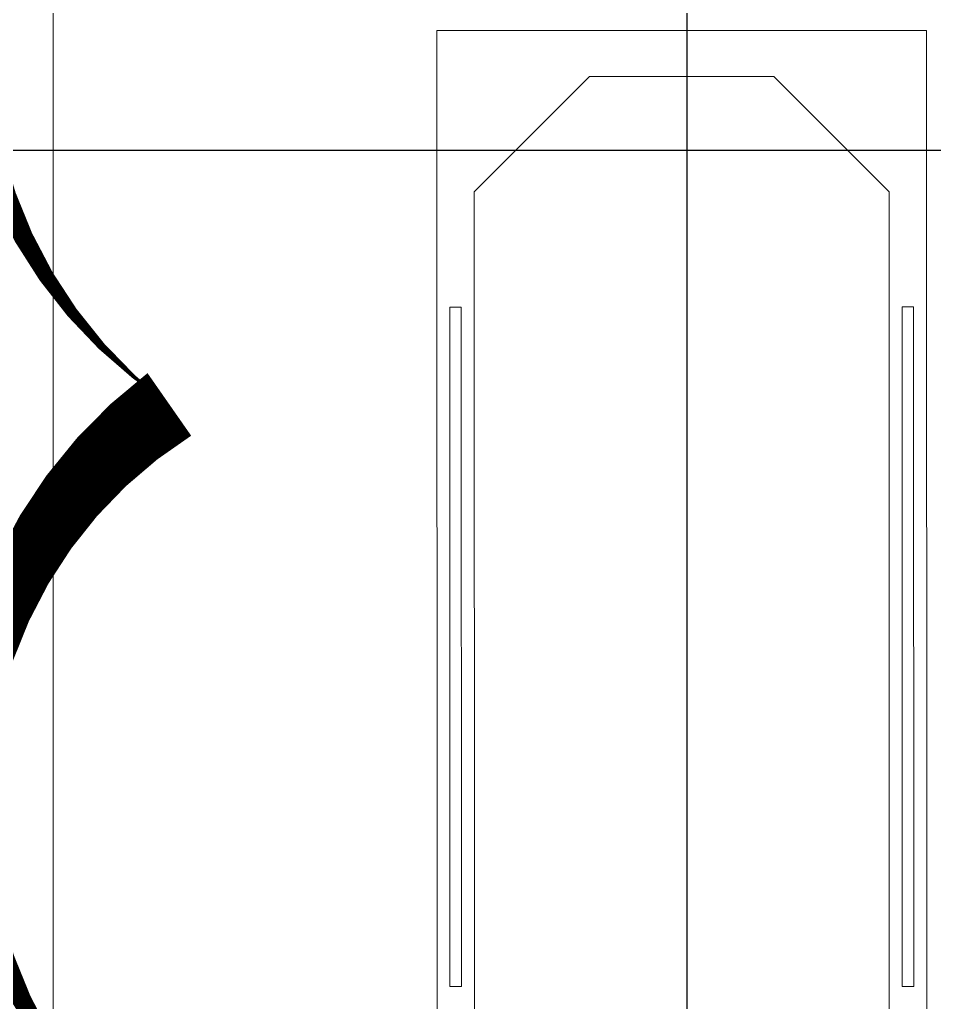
# Model space of a CAD drawing. Header units: metres. Extents: x 75097 to 220695, y -1557923 to -1361206.
# Drawn here: x 143205 to 144793, y -1410753 to -1409046 of the extents above; entities that cross this region are included whole.
import ezdxf

# ---------------------------------------------------------------- set-up
doc = ezdxf.new("R2010")
doc.units = ezdxf.units.M
doc.layers.get('0').update_dxf_attribs({"lineweight": 0})
doc.layers.add('A-100 - Copy$0$axes', color=8, linetype='Continuous')
for name, color, linetype, lineweight in [('A-100 - Copy$0$Medical Equipment and Furniture', 8, 'Continuous', 0), ('A-100 - Copy$0$Medical Equipment and Furniture1', 8, 'Continuous', 5), ('A-100 - Copy$0$Walls', 8, 'Continuous', 0), ('E-LG', 245, 'Continuous', 30)]:
    doc.layers.add(name, color=color, linetype=linetype, lineweight=lineweight)
doc.layers.add('REV 01', color=7, linetype='Continuous', lineweight=0, true_color=0xe41b4d)

# ---------------------------------------------------------------- blocks, each defined once
blk = doc.blocks.new('A-100 - Copy$0$HF16786E-P')
at = {"layer": 'A-100 - Copy$0$Medical Equipment and Furniture1'}
for p, q in [((0, 0.425), (-2.14, 0.425)), ((-2.14, 0.425), (-2.14, -0.425)), ((-0.48, 0.4025), (-1.66, 0.4025)), ((-1.66, 0.3825), (-1.66, 0.4025)), ((-0.48, 0.3825), (-0.48, 0.4025)), ((-0.48, 0.3825), (-1.66, 0.3825)), ((-1.86, 0.36), (-2.06, 0.16)), ((-0.28, 0.36), (-1.86, 0.36)), ((-2.06, 0.16), (-2.06, -0.16)), ((-2.06, -0.16), (-1.86, -0.36)), ((-1.86, -0.36), (-0.28, -0.36)), ((-0.48, -0.3825), (-1.66, -0.3825)), ((-1.66, -0.3825), (-1.66, -0.4025)), ((-0.48, -0.3825), (-0.48, -0.4025)), ((-0.48, -0.4025), (-1.66, -0.4025)), ((-2.14, -0.425), (0, -0.425))]:
    blk.add_line(p, q, dxfattribs=at)
for points in [[(-0.48, 0.3825), (-0.48, 0.3825), (-0.48, 0.3825), (-0.48, 0.3825), (-0.48, 0.3825), (-0.48, 0.3825), (-0.48, 0.3825), (-0.48, 0.3825), (-0.48, 0.3825), (-0.48, 0.3825), (-0.48, 0.3825), (-0.48, 0.3825), (-0.48, 0.3825), (-0.48, 0.3825), (-0.48, 0.3825), (-0.48, 0.3825), (-0.48, 0.3825), (-0.48, 0.3825), (-0.48, 0.3825), (-0.48, 0.3825), (-0.48, 0.3825), (-0.48, 0.3825), (-0.48, 0.3825), (-0.48, 0.3825), (-0.48, 0.3825), (-0.48, 0.3825), (-0.48, 0.3825), (-0.48, 0.3825), (-0.48, 0.3825), (-0.48, 0.3825), (-0.48, 0.3825), (-0.48, 0.3825), (-0.48, 0.3825), (-0.48, 0.3825), (-0.48, 0.3825), (-0.48, 0.3825), (-0.48, 0.3825), (-0.48, 0.3825), (-0.48, 0.3825), (-0.48, 0.3825), (-0.48, 0.3825), (-0.48, 0.3825), (-0.48, 0.3825), (-0.48, 0.3825), (-0.48, 0.3825), (-0.48, 0.3825), (-0.48, 0.3825), (-0.48, 0.3825), (-0.48, 0.3825), (-0.48, 0.3825), (-0.48, 0.3825), (-0.48, 0.3825), (-0.48, 0.3825), (-0.48, 0.3825), (-0.48, 0.3825), (-0.48, 0.3825), (-0.48, 0.3825), (-0.48, 0.3825), (-0.48, 0.3825), (-0.48, 0.3825), (-0.48, 0.3825), (-0.48, 0.3825), (-0.48, 0.3825), (-0.48, 0.3825), (-0.48, 0.3825), (-0.48, 0.3825), (-0.48, 0.3825), (-0.48, 0.3825), (-0.48, 0.3825), (-0.48, 0.3825), (-0.48, 0.3825), (-0.48, 0.3825), (-0.48, 0.3825), (-0.48, 0.3825), (-0.48, 0.3825), (-0.48, 0.3825), (-0.48, 0.3825), (-0.48, 0.3825), (-0.48, 0.3825), (-0.48, 0.3825), (-0.48, 0.3825), (-0.48, 0.3825), (-0.48, 0.3825), (-0.48, 0.3825), (-0.48, 0.3825), (-0.48, 0.3825), (-0.48, 0.3825), (-0.48, 0.3825), (-0.48, 0.3825), (-0.48, 0.3825), (-0.48, 0.3825), (-0.48, 0.3825), (-0.48, 0.3825), (-0.48, 0.3825), (-0.48, 0.3825), (-0.48, 0.3825), (-0.48, 0.3825), (-0.48, 0.3825), (-0.48, 0.3825), (-0.48, 0.3825), (-0.48, 0.3825), (-0.48, 0.3825), (-0.48, 0.3825), (-0.48, 0.3825), (-0.48, 0.3825), (-0.48, 0.3825), (-0.48, 0.3825), (-0.48, 0.3825), (-0.48, 0.3825), (-0.48, 0.3825), (-0.48, 0.3825), (-0.48, 0.3825), (-0.48, 0.3825), (-0.48, 0.3825), (-0.48, 0.3825), (-0.48, 0.3825), (-0.48, 0.3825), (-0.48, 0.3825), (-0.48, 0.3825), (-0.48, 0.3825), (-0.48, 0.3825), (-0.48, 0.3825), (-0.48, 0.3825), (-0.48, 0.3825), (-0.48, 0.3825), (-0.48, 0.3825), (-0.48, 0.3825), (-0.48, 0.3825), (-0.48, 0.3825), (-0.48, 0.3825), (-0.48, 0.3825), (-0.48, 0.3825), (-0.48, 0.3825), (-0.48, 0.3825), (-0.48, 0.3825), (-0.48, 0.3825), (-0.48, 0.3825), (-0.48, 0.3825), (-0.48, 0.3825), (-0.48, 0.3825), (-0.48, 0.3825), (-0.48, 0.3825), (-0.48, 0.3825), (-0.48, 0.3825), (-0.48, 0.3825), (-0.48, 0.3825), (-0.48, 0.3825), (-0.48, 0.3825), (-0.48, 0.3825), (-0.48, 0.3825), (-0.48, 0.3825), (-0.48, 0.3825), (-0.48, 0.3825), (-0.48, 0.3825), (-0.48, 0.3825), (-0.48, 0.3825), (-0.48, 0.3825), (-0.48, 0.3825), (-0.48, 0.3825), (-0.48, 0.3825), (-0.48, 0.3825), (-0.48, 0.3825), (-0.48, 0.3825), (-0.48, 0.3825), (-0.48, 0.3825), (-0.48, 0.3825), (-0.48, 0.3825), (-0.48, 0.3825), (-0.48, 0.3825), (-0.48, 0.3825), (-0.48, 0.3825), (-0.48, 0.3825), (-0.48, 0.3825), (-0.48, 0.3825), (-0.48, 0.3825), (-0.48, 0.3825), (-0.48, 0.3825), (-0.48, 0.3825), (-0.48, 0.3825), (-0.48, 0.3825), (-0.48, 0.3825), (-0.48, 0.3825), (-0.48, 0.3825), (-0.48, 0.3825), (-0.48, 0.3825), (-0.48, 0.3825), (-0.48, 0.3825), (-0.48, 0.3825), (-0.48, 0.3825), (-0.48, 0.3825), (-0.48, 0.3825), (-0.48, 0.3825), (-0.48, 0.3825), (-0.48, 0.3825), (-0.48, 0.3825), (-0.48, 0.3825), (-0.48, 0.3825), (-0.48, 0.3825), (-0.48, 0.3825), (-0.48, 0.3825), (-0.48, 0.3825), (-0.48, 0.3825), (-0.48, 0.3825), (-0.48, 0.3825), (-0.48, 0.3825), (-0.48, 0.3825), (-0.48, 0.3825), (-0.48, 0.3825), (-0.48, 0.3825), (-0.48, 0.3825), (-0.48, 0.3825), (-0.48, 0.3825), (-0.48, 0.3825), (-0.48, 0.3825), (-0.48, 0.3825), (-0.48, 0.3825), (-0.48, 0.3825), (-0.48, 0.3825), (-0.48, 0.3825)], [(-0.48, 0.3825), (-0.48, 0.3825), (-0.48, 0.3825), (-0.48, 0.3825), (-0.48, 0.3825), (-0.48, 0.3825), (-0.48, 0.3825), (-0.48, 0.3825), (-0.48, 0.3825), (-0.48, 0.3825), (-0.48, 0.3825), (-0.48, 0.3825), (-0.48, 0.3825), (-0.48, 0.3825), (-0.48, 0.3825), (-0.48, 0.3825), (-0.48, 0.3825), (-0.48, 0.3825), (-0.48, 0.3825), (-0.48, 0.3825), (-0.48, 0.3825), (-0.48, 0.3825), (-0.48, 0.3825), (-0.48, 0.3825), (-0.48, 0.3825), (-0.48, 0.3825), (-0.48, 0.3825), (-0.48, 0.3825), (-0.48, 0.3825), (-0.48, 0.3825), (-0.48, 0.3825), (-0.48, 0.3825), (-0.48, 0.3825), (-0.48, 0.3825), (-0.48, 0.3825), (-0.48, 0.3825), (-0.48, 0.3825), (-0.48, 0.3825), (-0.48, 0.3825), (-0.48, 0.3825), (-0.48, 0.3825), (-0.48, 0.3825), (-0.48, 0.3825), (-0.48, 0.3825), (-0.48, 0.3825), (-0.48, 0.3825), (-0.48, 0.3825), (-0.48, 0.3825), (-0.48, 0.3825), (-0.48, 0.3825), (-0.48, 0.3825), (-0.48, 0.3825), (-0.48, 0.3825), (-0.48, 0.3825), (-0.48, 0.3825), (-0.48, 0.3825), (-0.48, 0.3825), (-0.48, 0.3825), (-0.48, 0.3825), (-0.48, 0.3825), (-0.48, 0.3825), (-0.48, 0.3825), (-0.48, 0.3825), (-0.48, 0.3825), (-0.48, 0.3825), (-0.48, 0.3825), (-0.48, 0.3825), (-0.48, 0.3825), (-0.48, 0.3825), (-0.48, 0.3825), (-0.48, 0.3825), (-0.48, 0.3825), (-0.48, 0.3825), (-0.48, 0.3825), (-0.48, 0.3825), (-0.48, 0.3825), (-0.48, 0.3825), (-0.48, 0.3825), (-0.48, 0.3825), (-0.48, 0.3825), (-0.48, 0.3825), (-0.48, 0.3825), (-0.48, 0.3825), (-0.48, 0.3825), (-0.48, 0.3825), (-0.48, 0.3825), (-0.48, 0.3825), (-0.48, 0.3825), (-0.48, 0.3825), (-0.48, 0.3825), (-0.48, 0.3825), (-0.48, 0.3825), (-0.48, 0.3825), (-0.48, 0.3825), (-0.48, 0.3825), (-0.48, 0.3825), (-0.48, 0.3825), (-0.48, 0.3825), (-0.48, 0.3825), (-0.48, 0.3825), (-0.48, 0.3825), (-0.48, 0.3825), (-0.48, 0.3825), (-0.48, 0.3825), (-0.48, 0.3825), (-0.48, 0.3825), (-0.48, 0.3825), (-0.48, 0.3825), (-0.48, 0.3825), (-0.48, 0.3825), (-0.48, 0.3825), (-0.48, 0.3825), (-0.48, 0.3825), (-0.48, 0.3825), (-0.48, 0.3825), (-0.48, 0.3825), (-0.48, 0.3825), (-0.48, 0.3825), (-0.48, 0.3825), (-0.48, 0.3825), (-0.48, 0.3825), (-0.48, 0.3825), (-0.48, 0.3825), (-0.48, 0.3825), (-0.48, 0.3825), (-0.48, 0.3825), (-0.48, 0.3825), (-0.48, 0.3825), (-0.48, 0.3825), (-0.48, 0.3825), (-0.48, 0.3825), (-0.48, 0.3825), (-0.48, 0.3825), (-0.48, 0.3825), (-0.48, 0.3825), (-0.48, 0.3825), (-0.48, 0.3825), (-0.48, 0.3825), (-0.48, 0.3825), (-0.48, 0.3825), (-0.48, 0.3825), (-0.48, 0.3825), (-0.48, 0.3825), (-0.48, 0.3825), (-0.48, 0.3825), (-0.48, 0.3825), (-0.48, 0.3825), (-0.48, 0.3825), (-0.48, 0.3825), (-0.48, 0.3825), (-0.48, 0.3825), (-0.48, 0.3825), (-0.48, 0.3825), (-0.48, 0.3825), (-0.48, 0.3825), (-0.48, 0.3825), (-0.48, 0.3825), (-0.48, 0.3825), (-0.48, 0.3825), (-0.48, 0.3825), (-0.48, 0.3825), (-0.48, 0.3825), (-0.48, 0.3825), (-0.48, 0.3825), (-0.48, 0.3825), (-0.48, 0.3825), (-0.48, 0.3825), (-0.48, 0.3825), (-0.48, 0.3825), (-0.48, 0.3825), (-0.48, 0.3825), (-0.48, 0.3825), (-0.48, 0.3825), (-0.48, 0.3825), (-0.48, 0.3825), (-0.48, 0.3825), (-0.48, 0.3825), (-0.48, 0.3825), (-0.48, 0.3825), (-0.48, 0.3825), (-0.48, 0.3825), (-0.48, 0.3825), (-0.48, 0.3825), (-0.48, 0.3825), (-0.48, 0.3825), (-0.48, 0.3825), (-0.48, 0.3825), (-0.48, 0.3825), (-0.48, 0.3825), (-0.48, 0.3825), (-0.48, 0.3825), (-0.48, 0.3825), (-0.48, 0.3825), (-0.48, 0.3825), (-0.48, 0.3825), (-0.48, 0.3825), (-0.48, 0.3825), (-0.48, 0.3825), (-0.48, 0.3825), (-0.48, 0.3825), (-0.48, 0.3825), (-0.48, 0.3825), (-0.48, 0.3825), (-0.48, 0.3825), (-0.48, 0.3825), (-0.48, 0.3825), (-0.48, 0.3825), (-0.48, 0.3825), (-0.48, 0.3825), (-0.48, 0.3825), (-0.48, 0.3825), (-0.48, 0.3825), (-0.48, 0.3825), (-0.48, 0.3825)], [(-0.48, 0.3825), (-0.48, 0.3825), (-0.48, 0.3825), (-0.48, 0.3825), (-0.48, 0.3825), (-0.48, 0.3825), (-0.48, 0.3825), (-0.48, 0.3825), (-0.48, 0.3825), (-0.48, 0.3825), (-0.48, 0.3825), (-0.48, 0.3825), (-0.48, 0.3825), (-0.48, 0.3825), (-0.48, 0.3825), (-0.48, 0.3825), (-0.48, 0.3825), (-0.48, 0.3825), (-0.48, 0.3825), (-0.48, 0.3825), (-0.48, 0.3825), (-0.48, 0.3825), (-0.48, 0.3825), (-0.48, 0.3825), (-0.48, 0.3825), (-0.48, 0.3825), (-0.48, 0.3825), (-0.48, 0.3825), (-0.48, 0.3825), (-0.48, 0.3825), (-0.48, 0.3825), (-0.48, 0.3825), (-0.48, 0.3825), (-0.48, 0.3825), (-0.48, 0.3825), (-0.48, 0.3825), (-0.48, 0.3825), (-0.48, 0.3825), (-0.48, 0.3825), (-0.48, 0.3825), (-0.48, 0.3825), (-0.48, 0.3825), (-0.48, 0.3825), (-0.48, 0.3825), (-0.48, 0.3825), (-0.48, 0.3825), (-0.48, 0.3825), (-0.48, 0.3825), (-0.48, 0.3825), (-0.48, 0.3825), (-0.48, 0.3825), (-0.48, 0.3825), (-0.48, 0.3825), (-0.48, 0.3825), (-0.48, 0.3825), (-0.48, 0.3825), (-0.48, 0.3825), (-0.48, 0.3825), (-0.48, 0.3825), (-0.48, 0.3825), (-0.48, 0.3825), (-0.48, 0.3825), (-0.48, 0.3825), (-0.48, 0.3825), (-0.48, 0.3825), (-0.48, 0.3825), (-0.48, 0.3825), (-0.48, 0.3825), (-0.48, 0.3825), (-0.48, 0.3825), (-0.48, 0.3825), (-0.48, 0.3825), (-0.48, 0.3825), (-0.48, 0.3825), (-0.48, 0.3825), (-0.48, 0.3825), (-0.48, 0.3825), (-0.48, 0.3825), (-0.48, 0.3825), (-0.48, 0.3825), (-0.48, 0.3825), (-0.48, 0.3825), (-0.48, 0.3825), (-0.48, 0.3825), (-0.48, 0.3825), (-0.48, 0.3825), (-0.48, 0.3825), (-0.48, 0.3825), (-0.48, 0.3825), (-0.48, 0.3825), (-0.48, 0.3825), (-0.48, 0.3825), (-0.48, 0.3825), (-0.48, 0.3825), (-0.48, 0.3825), (-0.48, 0.3825), (-0.48, 0.3825), (-0.48, 0.3825), (-0.48, 0.3825), (-0.48, 0.3825), (-0.48, 0.3825), (-0.48, 0.3825), (-0.48, 0.3825), (-0.48, 0.3825), (-0.48, 0.3825), (-0.48, 0.3825), (-0.48, 0.3825), (-0.48, 0.3825), (-0.48, 0.3825), (-0.48, 0.3825), (-0.48, 0.3825), (-0.48, 0.3825), (-0.48, 0.3825), (-0.48, 0.3825), (-0.48, 0.3825), (-0.48, 0.3825), (-0.48, 0.3825), (-0.48, 0.3825), (-0.48, 0.3825), (-0.48, 0.3825), (-0.48, 0.3825), (-0.48, 0.3825), (-0.48, 0.3825), (-0.48, 0.3825), (-0.48, 0.3825), (-0.48, 0.3825), (-0.48, 0.3825), (-0.48, 0.3825), (-0.48, 0.3825), (-0.48, 0.3825), (-0.48, 0.3825), (-0.48, 0.3825), (-0.48, 0.3825), (-0.48, 0.3825), (-0.48, 0.3825), (-0.48, 0.3825), (-0.48, 0.3825), (-0.48, 0.3825), (-0.48, 0.3825), (-0.48, 0.3825), (-0.48, 0.3825), (-0.48, 0.3825), (-0.48, 0.3825), (-0.48, 0.3825), (-0.48, 0.3825), (-0.48, 0.3825), (-0.48, 0.3825), (-0.48, 0.3825), (-0.48, 0.3825), (-0.48, 0.3825), (-0.48, 0.3825), (-0.48, 0.3825), (-0.48, 0.3825), (-0.48, 0.3825), (-0.48, 0.3825), (-0.48, 0.3825), (-0.48, 0.3825), (-0.48, 0.3825), (-0.48, 0.3825), (-0.48, 0.3825), (-0.48, 0.3825), (-0.48, 0.3825), (-0.48, 0.3825), (-0.48, 0.3825), (-0.48, 0.3825), (-0.48, 0.3825), (-0.48, 0.3825), (-0.48, 0.3825), (-0.48, 0.3825), (-0.48, 0.3825), (-0.48, 0.3825), (-0.48, 0.3825), (-0.48, 0.3825), (-0.48, 0.3825), (-0.48, 0.3825), (-0.48, 0.3825), (-0.48, 0.3825), (-0.48, 0.3825), (-0.48, 0.3825), (-0.48, 0.3825), (-0.48, 0.3825), (-0.48, 0.3825), (-0.48, 0.3825), (-0.48, 0.3825), (-0.48, 0.3825), (-0.48, 0.3825), (-0.48, 0.3825), (-0.48, 0.3825), (-0.48, 0.3825), (-0.48, 0.3825), (-0.48, 0.3825), (-0.48, 0.3825), (-0.48, 0.3825), (-0.48, 0.3825), (-0.48, 0.3825), (-0.48, 0.3825), (-0.48, 0.3825), (-0.48, 0.3825), (-0.48, 0.3825), (-0.48, 0.3825), (-0.48, 0.3825), (-0.48, 0.3825), (-0.48, 0.3825), (-0.48, 0.3825), (-0.48, 0.3825), (-0.48, 0.3825), (-0.48, 0.3825), (-0.48, 0.3825), (-0.48, 0.3825), (-0.48, 0.3825), (-0.48, 0.3825), (-0.48, 0.3825), (-0.48, 0.3825), (-0.48, 0.3825), (-0.48, 0.3825), (-0.48, 0.3825), (-0.48, 0.3825), (-0.48, 0.3825), (-0.48, 0.3825), (-0.48, 0.3825), (-0.48, 0.3825), (-0.48, 0.3825), (-0.48, 0.3825), (-0.48, 0.3825), (-0.48, 0.3825), (-0.48, 0.3825), (-0.48, 0.3825), (-0.48, 0.3825), (-0.48, 0.3825), (-0.48, 0.3825), (-0.48, 0.3825), (-0.48, 0.3825), (-0.48, 0.3825), (-0.48, 0.3825), (-0.48, 0.3825), (-0.48, 0.3825), (-0.48, 0.3825), (-0.48, 0.3825), (-0.48, 0.3825), (-0.48, 0.3825), (-0.48, 0.3825), (-0.48, 0.3825), (-0.48, 0.3825), (-0.48, 0.3825), (-0.48, 0.3825), (-0.48, 0.3825), (-0.48, 0.3825), (-0.48, 0.3825), (-0.48, 0.3825), (-0.48, 0.3825), (-0.48, 0.3825), (-0.48, 0.3825), (-0.48, 0.3825), (-0.48, 0.3825), (-0.48, 0.3825), (-0.48, 0.3825), (-0.48, 0.3825), (-0.48, 0.3825), (-0.48, 0.3825), (-0.48, 0.3825), (-0.48, 0.3825), (-0.48, 0.3825), (-0.48, 0.3825), (-0.48, 0.3825), (-0.48, 0.3825), (-0.48, 0.3825), (-0.48, 0.3825), (-0.48, 0.3825), (-0.48, 0.3825), (-0.48, 0.3825), (-0.48, 0.3825), (-0.48, 0.3825), (-0.48, 0.3825), (-0.48, 0.3825), (-0.48, 0.3825), (-0.48, 0.3825), (-0.48, 0.3825)]]:
    blk.add_lwpolyline(points, close=True, dxfattribs=at)
for points in [[(-0.48, 0.3825), (-0.48, 0.3825), (-0.48, 0.3825), (-0.48, 0.3825), (-0.48, 0.3825), (-0.48, 0.3825), (-0.48, 0.3825), (-0.48, 0.3825)], [(-0.48, 0.3825), (-0.48, 0.3825), (-0.48, 0.3825), (-0.48, 0.3825), (-0.48, 0.3825), (-0.48, 0.3825), (-0.48, 0.3825), (-0.48, 0.3825), (-0.48, 0.3825), (-0.48, 0.3825), (-0.48, 0.3825), (-0.48, 0.3825), (-0.48, 0.3825), (-0.48, 0.3825), (-0.48, 0.3825), (-0.48, 0.3825), (-0.48, 0.3825), (-0.48, 0.3825), (-0.48, 0.3825), (-0.48, 0.3825), (-0.48, 0.3825), (-0.48, 0.3825), (-0.48, 0.3825), (-0.48, 0.3825), (-0.48, 0.3825), (-0.48, 0.3825), (-0.48, 0.3825), (-0.48, 0.3825), (-0.48, 0.3825), (-0.48, 0.3825), (-0.48, 0.3825), (-0.48, 0.3825), (-0.48, 0.3825), (-0.48, 0.3825), (-0.48, 0.3825), (-0.48, 0.3825), (-0.48, 0.3825), (-0.48, 0.3825), (-0.48, 0.3825), (-0.48, 0.3825), (-0.48, 0.3825), (-0.48, 0.3825), (-0.48, 0.3825), (-0.48, 0.3825), (-0.48, 0.3825), (-0.48, 0.3825), (-0.48, 0.3825), (-0.48, 0.3825), (-0.48, 0.3825), (-0.48, 0.3825), (-0.48, 0.3825), (-0.48, 0.3825), (-0.48, 0.3825), (-0.48, 0.3825), (-0.48, 0.3825), (-0.48, 0.3825), (-0.48, 0.3825), (-0.48, 0.3825), (-0.48, 0.3825), (-0.48, 0.3825), (-0.48, 0.3825), (-0.48, 0.3825), (-0.48, 0.3825), (-0.48, 0.3825), (-0.48, 0.3825), (-0.48, 0.3825), (-0.48, 0.3825), (-0.48, 0.3825), (-0.48, 0.3825), (-0.48, 0.3825), (-0.48, 0.3825), (-0.48, 0.3825), (-0.48, 0.3825), (-0.48, 0.3825), (-0.48, 0.3825), (-0.48, 0.3825), (-0.48, 0.3825), (-0.48, 0.3825), (-0.48, 0.3825), (-0.48, 0.3825), (-0.48, 0.3825), (-0.48, 0.3825), (-0.48, 0.3825), (-0.48, 0.3825), (-0.48, 0.3825), (-0.48, 0.3825), (-0.48, 0.3825), (-0.48, 0.3825), (-0.48, 0.3825), (-0.48, 0.3825), (-0.48, 0.3825), (-0.48, 0.3825), (-0.48, 0.3825), (-0.48, 0.3825), (-0.48, 0.3825), (-0.48, 0.3825), (-0.48, 0.3825), (-0.48, 0.3825), (-0.48, 0.3825), (-0.48, 0.3825), (-0.48, 0.3825), (-0.48, 0.3825), (-0.48, 0.3825), (-0.48, 0.3825), (-0.48, 0.3825), (-0.48, 0.3825), (-0.48, 0.3825), (-0.48, 0.3825), (-0.48, 0.3825), (-0.48, 0.3825), (-0.48, 0.3825)], [(-0.48, 0.3825), (-0.48, 0.3825), (-0.48, 0.3825), (-0.48, 0.3825), (-0.48, 0.3825), (-0.48, 0.3825), (-0.48, 0.3825), (-0.48, 0.3825), (-0.48, 0.3825), (-0.48, 0.3825), (-0.48, 0.3825), (-0.48, 0.3825), (-0.48, 0.3825), (-0.48, 0.3825), (-0.48, 0.3825), (-0.48, 0.3825), (-0.48, 0.3825)], [(-0.48, 0.3825), (-0.48, 0.3825), (-0.48, 0.3825), (-0.48, 0.3825), (-0.48, 0.3825), (-0.48, 0.3825), (-0.48, 0.3825)], [(-0.48, 0.3825), (-0.48, 0.3825), (-0.48, 0.3825), (-0.48, 0.3825), (-0.48, 0.3825), (-0.48, 0.3825), (-0.48, 0.3825), (-0.48, 0.3825), (-0.48, 0.3825), (-0.48, 0.3825), (-0.48, 0.3825), (-0.48, 0.3825)], [(-0.48, 0.3825), (-0.48, 0.3825), (-0.48, 0.3825), (-0.48, 0.3825), (-0.48, 0.3825), (-0.48, 0.3825), (-0.48, 0.3825), (-0.48, 0.3825), (-0.48, 0.3825), (-0.48, 0.3825), (-0.48, 0.3825), (-0.48, 0.3825), (-0.48, 0.3825), (-0.48, 0.3825), (-0.48, 0.3825), (-0.48, 0.3825), (-0.48, 0.3825), (-0.48, 0.3825), (-0.48, 0.3825), (-0.48, 0.3825), (-0.48, 0.3825), (-0.48, 0.3825), (-0.48, 0.3825), (-0.48, 0.3825), (-0.48, 0.3825), (-0.48, 0.3825), (-0.48, 0.3825), (-0.48, 0.3825), (-0.48, 0.3825), (-0.48, 0.3825), (-0.48, 0.3825), (-0.48, 0.3825), (-0.48, 0.3825), (-0.48, 0.3825), (-0.48, 0.3825), (-0.48, 0.3825), (-0.48, 0.3825), (-0.48, 0.3825), (-0.48, 0.3825), (-0.48, 0.3825), (-0.48, 0.3825), (-0.48, 0.3825), (-0.48, 0.3825), (-0.48, 0.3825), (-0.48, 0.3825), (-0.48, 0.3825), (-0.48, 0.3825), (-0.48, 0.3825), (-0.48, 0.3825), (-0.48, 0.3825), (-0.48, 0.3825), (-0.48, 0.3825), (-0.48, 0.3825), (-0.48, 0.3825), (-0.48, 0.3825), (-0.48, 0.3825), (-0.48, 0.3825), (-0.48, 0.3825), (-0.48, 0.3825), (-0.48, 0.3825), (-0.48, 0.3825), (-0.48, 0.3825), (-0.48, 0.3825), (-0.48, 0.3825), (-0.48, 0.3825), (-0.48, 0.3825), (-0.48, 0.3825), (-0.48, 0.3825), (-0.48, 0.3825), (-0.48, 0.3825), (-0.48, 0.3825), (-0.48, 0.3825), (-0.48, 0.3825), (-0.48, 0.3825), (-0.48, 0.3825), (-0.48, 0.3825), (-0.48, 0.3825), (-0.48, 0.3825), (-0.48, 0.3825), (-0.48, 0.3825), (-0.48, 0.3825), (-0.48, 0.3825), (-0.48, 0.3825), (-0.48, 0.3825), (-0.48, 0.3825), (-0.48, 0.3825), (-0.48, 0.3825), (-0.48, 0.3825), (-0.48, 0.3825)], [(-0.48, 0.3825), (-0.48, 0.3825), (-0.48, 0.3825), (-0.48, 0.3825), (-0.48, 0.3825), (-0.48, 0.3825), (-0.48, 0.3825), (-0.48, 0.3825), (-0.48, 0.3825), (-0.48, 0.3825), (-0.48, 0.3825), (-0.48, 0.3825), (-0.48, 0.3825), (-0.48, 0.3825), (-0.48, 0.3825), (-0.48, 0.3825), (-0.48, 0.3825), (-0.48, 0.3825), (-0.48, 0.3825), (-0.48, 0.3825), (-0.48, 0.3825), (-0.48, 0.3825), (-0.48, 0.3825), (-0.48, 0.3825), (-0.48, 0.3825), (-0.48, 0.3825), (-0.48, 0.3825), (-0.48, 0.3825), (-0.48, 0.3825), (-0.48, 0.3825), (-0.48, 0.3825), (-0.48, 0.3825), (-0.48, 0.3825), (-0.48, 0.3825), (-0.48, 0.3825), (-0.48, 0.3825), (-0.48, 0.3825), (-0.48, 0.3825), (-0.48, 0.3825), (-0.48, 0.3825), (-0.48, 0.3825), (-0.48, 0.3825), (-0.48, 0.3825), (-0.48, 0.3825), (-0.48, 0.3825), (-0.48, 0.3825), (-0.48, 0.3825), (-0.48, 0.3825), (-0.48, 0.3825), (-0.48, 0.3825), (-0.48, 0.3825), (-0.48, 0.3825), (-0.48, 0.3825), (-0.48, 0.3825)], [(-0.48, 0.3825), (-0.48, 0.3825), (-0.48, 0.3825), (-0.48, 0.3825), (-0.48, 0.3825), (-0.48, 0.3825), (-0.48, 0.3825), (-0.48, 0.3825), (-0.48, 0.3825), (-0.48, 0.3825)], [(-0.48, 0.3825), (-0.48, 0.3825), (-0.48, 0.3825), (-0.48, 0.3825), (-0.48, 0.3825), (-0.48, 0.3825), (-0.48, 0.3825), (-0.48, 0.3825), (-0.48, 0.3825), (-0.48, 0.3825)], [(-0.48, 0.3825), (-0.48, 0.3825), (-0.48, 0.3825), (-0.48, 0.3825), (-0.48, 0.3825), (-0.48, 0.3825), (-0.48, 0.3825), (-0.48, 0.3825), (-0.48, 0.3825), (-0.48, 0.3825), (-0.48, 0.3825), (-0.48, 0.3825), (-0.48, 0.3825), (-0.48, 0.3825), (-0.48, 0.3825)], [(-0.48, 0.3825), (-0.48, 0.3825), (-0.48, 0.3825), (-0.48, 0.3825), (-0.48, 0.3825), (-0.48, 0.3825), (-0.48, 0.3825), (-0.48, 0.3825), (-0.48, 0.3825), (-0.48, 0.3825)], [(-0.48, 0.3825), (-0.48, 0.3825), (-0.48, 0.3825), (-0.48, 0.3825), (-0.48, 0.3825), (-0.48, 0.3825), (-0.48, 0.3825)], [(-0.48, 0.3825), (-0.48, 0.3825), (-0.48, 0.3825), (-0.48, 0.3825), (-0.48, 0.3825), (-0.48, 0.3825), (-0.48, 0.3825), (-0.48, 0.3825), (-0.48, 0.3825), (-0.48, 0.3825)], [(-0.48, 0.3825), (-0.48, 0.3825), (-0.48, 0.3825), (-0.48, 0.3825), (-0.48, 0.3825), (-0.48, 0.3825), (-0.48, 0.3825), (-0.48, 0.3825), (-0.48, 0.3825), (-0.48, 0.3825), (-0.48, 0.3825), (-0.48, 0.3825), (-0.48, 0.3825), (-0.48, 0.3825), (-0.48, 0.3825), (-0.48, 0.3825), (-0.48, 0.3825), (-0.48, 0.3825)], [(-0.48, 0.3825), (-0.48, 0.3825), (-0.48, 0.3825), (-0.48, 0.3825), (-0.48, 0.3825), (-0.48, 0.3825), (-0.48, 0.3825), (-0.48, 0.3825), (-0.48, 0.3825)]]:
    blk.add_lwpolyline(points, dxfattribs=at)
blk = doc.blocks.new('A-100 - Copy')
at = {"layer": 'A-100 - Copy$0$axes'}
blk.add_line((144363.7, -1477297.4, 0), (144363.7, -1387547.7, 0), dxfattribs=at)
at = {"layer": 'A-100 - Copy$0$Walls'}
blk.add_line((143263.3, -1407230.6, 0), (143263.3, -1411527.7, 0), dxfattribs=at)
at = {"layer": 'A-100 - Copy$0$Medical Equipment and Furniture', "xscale": 1000, "yscale": 1000, "zscale": 1000, "rotation": 270.0149936594165}
blk.add_blockref('A-100 - Copy$0$HF16786E-P', (144354.7, -1411205.3, 0), dxfattribs=at)

msp = doc.modelspace()

# ---------------------------------------------------------------- linework, layer by layer
at = {"layer": 'E-LG', "color": 1, "elevation": 0}
msp.add_lwpolyline([(124395.1, -1407647.8), (124528.1, -1407798.6), (130983, -1407798.6), (130983, -1409352.8), (131058.2, -1409491.7), (131153.3, -1409271.3), (142717.1, -1409271.3), (142717.1, -1410428.7), (142929.8, -1410497.7), (142780, -1410333.4), (142780, -1409273), (166814.1, -1409273), (167013.9, -1409485.6)], dxfattribs=at)

# ---------------------------------------------------------------- next in the draw order: block references
msp.add_blockref('A-100 - Copy', (0, 0))

# ---------------------------------------------------------------- next in the draw order: linework, layer by layer
at = {"layer": 'REV 01', "color": 3, "elevation": 0}
msp.add_lwpolyline([(155996, -1411752.3, 0, 132.5, -0.520567), (154671.1, -1411752.4, 0, 132.5, -0.520567), (153346.2, -1411752.5, 0, 132.5, -0.520567), (152021.3, -1411752.6, 0, 132.5, -0.520567), (150696.4, -1411752.7, 0, 132.5, -0.520567), (149371.5, -1411752.8, 0, 132.5, -0.520567), (148046.5, -1411753, 0, 132.5, -0.520567), (146721.6, -1411753.1, 0, 132.5, -0.520567), (145396.7, -1411753.2, 0, 132.5, -0.520567), (144071.8, -1411753.3, 0, 132.5, -0.520567), (143462.3, -1411039.4, 0, 132.5, -0.520567), (143465, -1409714.5, 0, 132.5, -0.520567), (143467.8, -1408389.6, 0, 132.5, -0.520567), (143470.1, -1407270.4, 0, 132.5, -0.520567), (144795.1, -1407270.3, 0, 132.5, -0.520567), (146120, -1407270.1, 0, 132.5, -0.520567), (147444.9, -1407270, 0, 132.5, -0.520567), (148769.8, -1407269.9, 0, 132.5, -0.520567), (150094.7, -1407269.8, 0, 132.5, -0.520567), (151419.6, -1407269.7, 0, 132.5, -0.520567), (152744.6, -1407269.6, 0, 132.5, -0.520567), (154069.5, -1407269.5, 0, 132.5, -0.520567), (155394.4, -1407269.3, 0, 132.5, -0.520567)], format="xyseb", dxfattribs=at)

doc.saveas('drawing.dxf')
